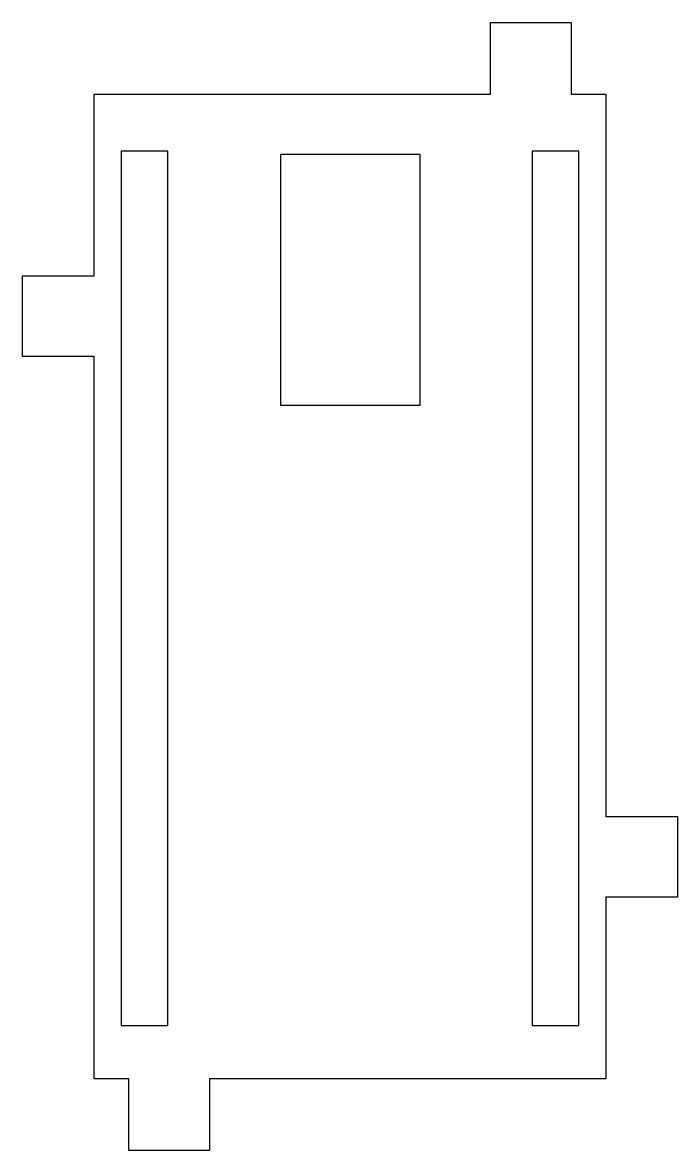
# Model space of a CAD drawing. Header units: millimetres. Extents: x -18.3 to 18.3, y -31.5 to 31.5.
import ezdxf

# ---------------------------------------------------------------- set-up
doc = ezdxf.new("R2010")
doc.units = ezdxf.units.MM
doc.layers.get('0').update_dxf_attribs({"linetype": 'CONTINUOUS'})

msp = doc.modelspace()

# ---------------------------------------------------------------- linework, layer by layer
for points in [[(12.35, 27.5), (14.285, 27.5), (14.285, -12.85), (18.285, -12.85), (18.285, -17.35), (14.285, -17.35), (14.285, -27.5), (-7.85, -27.5), (-7.85, -31.5), (-12.35, -31.5), (-12.35, -27.5), (-14.285, -27.5), (-14.285, 12.85), (-18.285, 12.85), (-18.285, 17.35), (-14.285, 17.35), (-14.285, 27.5), (7.85, 27.5), (7.85, 31.5), (12.35, 31.5)], [(-10.165, -24.52), (-10.165, 24.32), (-12.785, 24.32), (-12.785, -24.52)], [(-3.89, 10.13), (3.91, 10.13), (3.91, 24.13), (-3.89, 24.13)], [(12.785, 24.32), (10.165, 24.32), (10.165, -24.52), (12.785, -24.52)]]:
    msp.add_lwpolyline(points, close=True)

doc.saveas('drawing.dxf')
